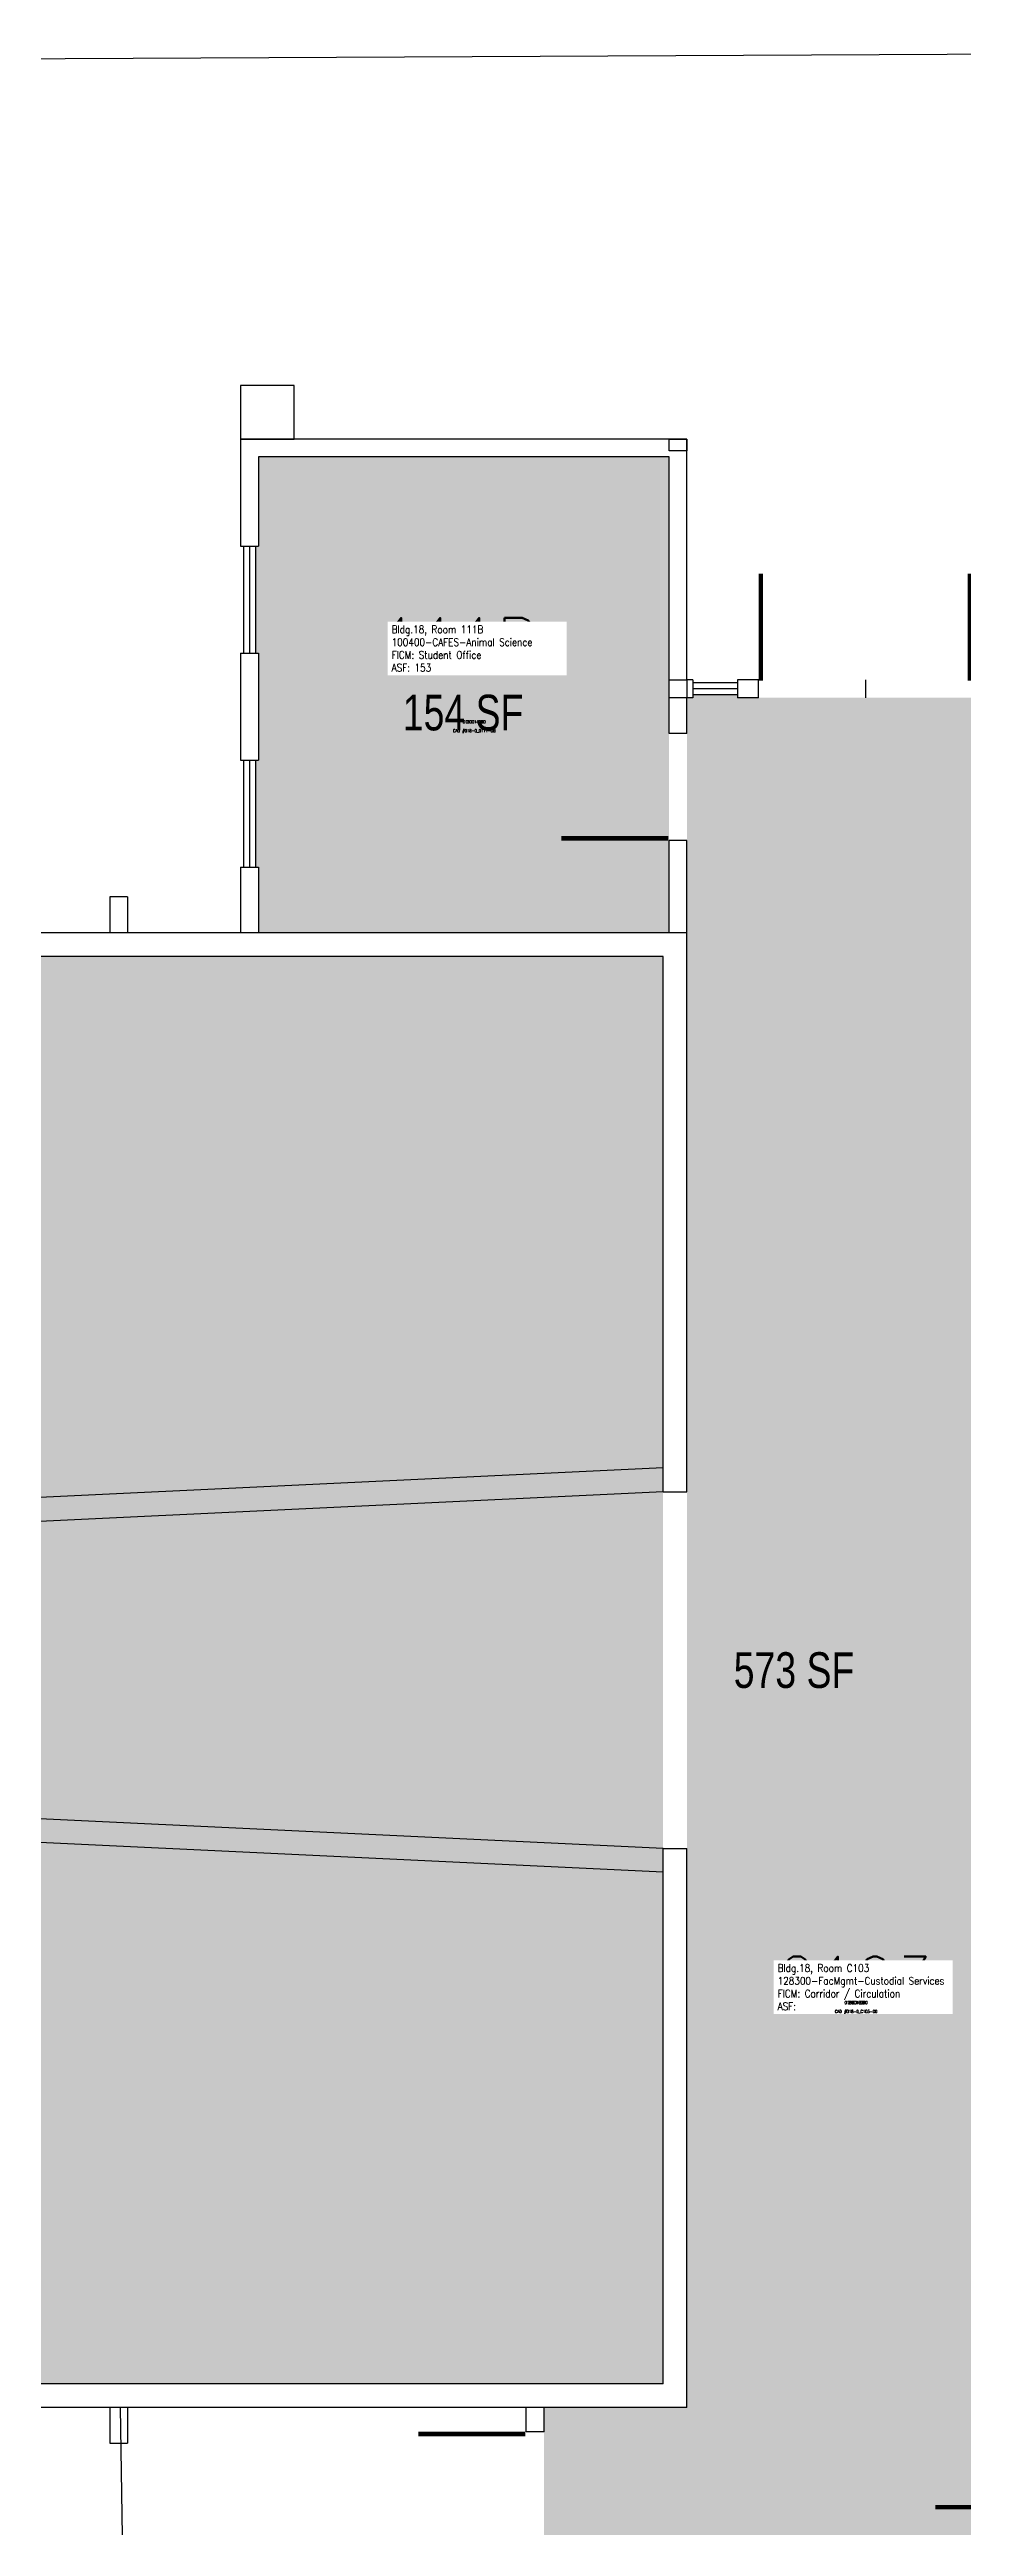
# Model space of a CAD drawing. Header units: inches. Extents: x 0 to 2023, y -332 to 1607.
# Drawn here: x 900 to 1207, y 774 to 1607 of the extents above; entities that cross this region are included whole.
import ezdxf
from ezdxf.enums import TextEntityAlignment as Align

# ---------------------------------------------------------------- set-up
doc = ezdxf.new("R2010")
doc.units = ezdxf.units.IN
doc.header["$LTSCALE"] = 100
doc.header["$MEASUREMENT"] = 0
for name, color, linetype in [('A-COLS', 5, 'CONTINUOUS'), ('A-DOOR', 2, 'CONTINUOUS'), ('A-FLOR', 3, 'CONTINUOUS'), ('A-GLAZ', 1, 'CONTINUOUS'), ('A-GLAZ-SILL', 2, 'CONTINUOUS'), ('A-IDEN-CNUM', 7, 'CONTINUOUS'), ('A-IDEN-RNUM', 7, 'CONTINUOUS'), ('A-IDEN-SNUM', 4, 'CONTINUOUS'), ('A-IDEN-VNUM', 4, 'CONTINUOUS'), ('A-SITE', 3, 'CONTINUOUS'), ('A-WALL', 5, 'CONTINUOUS'), ('AREA-TEXT', 3, 'CONTINUOUS'), ('Rooms-Category-Color', 7, 'CONTINUOUS'), ('Rooms-College-Color', 7, 'CONTINUOUS'), ('Rooms-Department-Color', 7, 'CONTINUOUS'), ('Rooms-Division-Color', 7, 'CONTINUOUS'), ('Rooms-Information', 7, 'CONTINUOUS')]:
    doc.layers.add(name, color=color, linetype=linetype)
doc.styles.add('AREA', font='arial.ttf', dxfattribs={"width": 0.75, "height": 24})
doc.styles.add('ROOMSNUMBER', font='TXT.SHX', dxfattribs={"height": 0.03})
doc.styles.add('ROOMVNUMBER', font='simplex.shx', dxfattribs={"width": 0.85})

msp = doc.modelspace()

# ---------------------------------------------------------------- hatches: boundary and pattern name
at = {"layer": 'Rooms-Category-Color', "true_color": 0xfa9ba3}
msp.add_hatch(color=241, dxfattribs=at).paths.add_polyline_path([(1108, 1310), (970, 1310), (970, 1332), (969, 1332), (969, 1368), (970, 1368), (970, 1404), (969, 1404), (969, 1440), (970, 1440), (970, 1470), (1108, 1470)])
at = {"layer": 'Rooms-Category-Color', "true_color": 0xadadad}
msp.add_hatch(color=253, dxfattribs=at).paths.add_polyline_path([(1114, 1389), (1116, 1389), (1116, 1390), (1131, 1390), (1131, 1389), (1217, 1389), (1217, 1390), (1232, 1390), (1232, 1389), (1234, 1389), (1234, 843), (1235, 843), (1235, 819), (1234, 819), (1234, 734), (1066, 734), (1066, 738), (1065, 738), (1065, 764), (1066, 764), (1066, 814), (1114, 814)])
at = {"layer": 'Rooms-Category-Color', "true_color": 0xe3f498}
msp.add_hatch(color=61, dxfattribs=at).paths.add_polyline_path([(0, 1302), (1106, 1302), (1106, 822), (0, 822)])
at = {"layer": 'Rooms-College-Color', "true_color": 0xe3c5e1}
for points in [[(1108, 1310), (970, 1310), (970, 1332), (969, 1332), (969, 1368), (970, 1368), (970, 1404), (969, 1404), (969, 1440), (970, 1440), (970, 1470), (1108, 1470)], [(0, 1302), (1106, 1302), (1106, 822), (0, 822)]]:
    msp.add_hatch(color=254, dxfattribs=at).paths.add_polyline_path(points)
at = {"layer": 'Rooms-College-Color', "true_color": 0xadadad}
msp.add_hatch(color=253, dxfattribs=at).paths.add_polyline_path([(1114, 1389), (1116, 1389), (1116, 1390), (1131, 1390), (1131, 1389), (1217, 1389), (1217, 1390), (1232, 1390), (1232, 1389), (1234, 1389), (1234, 843), (1235, 843), (1235, 819), (1234, 819), (1234, 734), (1066, 734), (1066, 738), (1065, 738), (1065, 764), (1066, 764), (1066, 814), (1114, 814)])
at = {"layer": 'Rooms-Department-Color', "true_color": 0xe3c5e1}
for points in [[(1108, 1310), (970, 1310), (970, 1332), (969, 1332), (969, 1368), (970, 1368), (970, 1404), (969, 1404), (969, 1440), (970, 1440), (970, 1470), (1108, 1470)], [(0, 1302), (1106, 1302), (1106, 822), (0, 822)]]:
    msp.add_hatch(color=254, dxfattribs=at).paths.add_polyline_path(points)
at = {"layer": 'Rooms-Department-Color', "true_color": 0xacacac}
msp.add_hatch(color=253, dxfattribs=at).paths.add_polyline_path([(1114, 1389), (1116, 1389), (1116, 1390), (1131, 1390), (1131, 1389), (1217, 1389), (1217, 1390), (1232, 1390), (1232, 1389), (1234, 1389), (1234, 843), (1235, 843), (1235, 819), (1234, 819), (1234, 734), (1066, 734), (1066, 738), (1065, 738), (1065, 764), (1066, 764), (1066, 814), (1114, 814)])
at = {"layer": 'Rooms-Division-Color', "true_color": 0xe3c5e1}
for points in [[(1108, 1310), (970, 1310), (970, 1332), (969, 1332), (969, 1368), (970, 1368), (970, 1404), (969, 1404), (969, 1440), (970, 1440), (970, 1470), (1108, 1470)], [(0, 1302), (1106, 1302), (1106, 822), (0, 822)]]:
    msp.add_hatch(color=254, dxfattribs=at).paths.add_polyline_path(points)
at = {"layer": 'Rooms-Division-Color', "true_color": 0xadadad}
msp.add_hatch(color=253, dxfattribs=at).paths.add_polyline_path([(1114, 1389), (1116, 1389), (1116, 1390), (1131, 1390), (1131, 1389), (1217, 1389), (1217, 1390), (1232, 1390), (1232, 1389), (1234, 1389), (1234, 843), (1235, 843), (1235, 819), (1234, 819), (1234, 734), (1066, 734), (1066, 738), (1065, 738), (1065, 764), (1066, 764), (1066, 814), (1114, 814)])

# ---------------------------------------------------------------- linework, layer by layer
at = {"layer": 'A-COLS', "linetype": 'Continuous'}
for p, q in [((1108, 1472), (1108, 1476)), ((1108, 1476), (1114, 1476)), ((1114, 1476), (1114, 1472)), ((1114, 1472), (1108, 1472)), ((1108, 1389), (1108, 1395)), ((1108, 1395), (1114, 1395)), ((1114, 1395), (1114, 1389)), ((1114, 1389), (1108, 1389)), ((926, 1322), (920, 1322)), ((920, 1322), (920, 1310)), ((926, 1322), (926, 1310)), ((920, 814), (920, 802)), ((926, 814), (926, 802)), ((920, 802), (926, 802))]:
    msp.add_line(p, q, dxfattribs=at)
at = {"layer": 'A-COLS'}
for p, q in [((926, 1310), (920, 1310)), ((926, 814), (920, 814))]:
    msp.add_line(p, q, dxfattribs=at)
at = {"layer": 'A-DOOR'}
for points in [[(1138.87, 1394.74, 1.5, 1.5, 0), (1138.87, 1430.74, 0, 0, 0), (1139.62, 1430.74, 0, 0, -0.414214), (1174.12, 1393.24, 0, 0, -0.414214)], [(1209.11, 1394.74, 1.5, 1.5, 0), (1209.11, 1430.74, 0, 0, 0), (1208.36, 1430.74, 0, 0, 0.414214), (1173.86, 1393.24, 0, 0, 0.414214)], [(1107.79, 1341.71, 1.5, 1.5, 0), (1071.79, 1341.71, 0, 0, 0), (1071.79, 1342.46, 0, 0, -0.414214), (1109.29, 1376.96, 0, 0, -0.414214)], [(1233.54, 780.5, 1.5, 1.5, 0), (1197.54, 780.5, 0, 0, 0), (1197.54, 781.25, 0, 0, -0.414214), (1235.04, 815.75, 0, 0, -0.414214)], [(1059.71, 805.1, 1.5, 1.5, 0), (1023.71, 805.1, 0, 0, 0), (1023.71, 804.35, 0, 0, 0.414214), (1061.21, 769.85, 0, 0, 0.414214)]]:
    msp.add_lwpolyline(points, format="xyseb", dxfattribs=at)
at = {"layer": 'A-FLOR', "linetype": 'Continuous'}
for p, q in [((1106, 1130.01), (594, 1105.63)), ((1106, 1122), (602, 1098)), ((1106, 1002), (602, 1026)), ((1106, 993.99), (594, 1018.37))]:
    msp.add_line(p, q, dxfattribs=at)
at = {"layer": 'A-GLAZ', "linetype": 'Continuous'}
for p, q in [((967, 1440), (967, 1404)), ((1131, 1392), (1116, 1392)), ((967, 1368), (967, 1332))]:
    msp.add_line(p, q, dxfattribs=at)
at = {"layer": 'A-GLAZ-SILL', "linetype": 'Continuous'}
for p, q in [((965, 1440), (965, 1404)), ((969, 1440), (969, 1404)), ((1131, 1394), (1116, 1394)), ((1131, 1390), (1116, 1390)), ((965, 1368), (965, 1332)), ((969, 1368), (969, 1332))]:
    msp.add_line(p, q, dxfattribs=at)
at = {"layer": 'A-SITE'}
for p, q in [((1545, 1607), (528, 1602)), ((923.53, 814), (925, 717))]:
    msp.add_line(p, q, dxfattribs=at)
at = {"layer": 'A-SITE', "linetype": 'Continuous'}
for p, q in [((964, 1494), (964, 1476)), ((982, 1494), (964, 1494)), ((982, 1476), (982, 1494)), ((964, 1476), (982, 1476))]:
    msp.add_line(p, q, dxfattribs=at)
at = {"layer": 'A-WALL', "linetype": 'Continuous'}
for p, q in [((964, 1476), (964, 1440)), ((1114, 1476), (964, 1476)), ((1114, 1395), (1114, 1476)), ((1108, 1470), (970, 1470)), ((970, 1470), (970, 1440)), ((1108, 1376.96), (1108, 1470)), ((964, 1440), (970, 1440)), ((964, 1404), (964, 1368)), ((964, 1404), (970, 1404)), ((970, 1404), (970, 1368)), ((1116, 1395), (1114, 1395)), ((1116, 1395), (1116, 1389)), ((1138.12, 1395), (1131, 1395)), ((1131, 1395), (1131, 1389)), ((1114, 1376.96), (1114, 1389)), ((1116, 1389), (1114, 1389)), ((1138.12, 1389), (1131, 1389)), ((964, 1368), (970, 1368)), ((1108, 1310), (1108, 1340.96)), ((1114, 1310), (1114, 1340.96)), ((964, 1332), (964, 1310)), ((964, 1332), (970, 1332)), ((970, 1332), (970, 1310)), ((1114, 1310), (0, 1310)), ((1114, 1122), (1114, 1310)), ((1106, 1302), (0, 1302)), ((1106, 1122), (1106, 1302)), ((1106, 1122), (1114, 1122)), ((1106, 822), (1106, 1002)), ((1106, 1002), (1114, 1002)), ((1114, 814), (1114, 1002)), ((1106, 822), (0, 822)), ((1114, 814), (0, 814)), ((1060, 805.85), (1060, 814)), ((1066, 805.85), (1066, 814))]:
    msp.add_line(p, q, dxfattribs=at)
at = {"layer": 'A-WALL'}
for p, q in [((1138.12, 1389), (1138.12, 1395)), ((1174.12, 1389), (1174.12, 1395)), ((1114, 1376.96), (1108, 1376.96)), ((1114, 1340.96), (1108, 1340.96)), ((1066, 805.85), (1060, 805.85))]:
    msp.add_line(p, q, dxfattribs=at)

# ---------------------------------------------------------------- texts
at = {"layer": 'A-IDEN-CNUM', "style": 'ROOMSNUMBER', "width": 0.85}
for s, p in [('CAD #018-0_0111-0B', (1042.53, 1377.4)), ('CAD #018-0_C103-00', (1170.87, 946.69))]:
    msp.add_text(s, height=1, dxfattribs=at).set_placement(p, align=Align.CENTER)
at = {"layer": 'A-IDEN-RNUM', "style": 'ROOMSNUMBER', "width": 0.85}
for s, p in [('0111-B0', (1042.53, 1380.4)), ('C103-00', (1170.87, 949.69))]:
    msp.add_text(s, height=1, dxfattribs=at).set_placement(p, align=Align.CENTER)
at = {"layer": 'A-IDEN-SNUM', "style": 'ROOMSNUMBER', "width": 0.85}
for s, p in [('01800111B0', (1042.53, 1380.4)), ('0180C10300', (1170.87, 949.69))]:
    msp.add_text(s, height=1, dxfattribs=at).set_placement(p, align=Align.CENTER)
at = {"layer": 'A-IDEN-VNUM', "style": 'ROOMVNUMBER', "width": 0.85}
for s, p in [('111B', (1037.33, 1397.83)), ('C103', (1170.35, 947.64))]:
    msp.add_text(s, height=18, dxfattribs=at).set_placement(p, align=Align.CENTER)
at = {"layer": 'AREA-TEXT', "style": 'AREA', "width": 0.75}
for s, p in [('154 SF', (1038.77, 1384.03)), ('573 SF', (1150, 1062))]:
    msp.add_text(s, height=12, dxfattribs=at).set_placement(p, align=Align.MIDDLE_CENTER)

# ---------------------------------------------------------------- next in the draw order: texts
at = {"layer": 'Rooms-Information', "char_height": 2.5714, "width": 57.6, "attachment_point": 7, "style": 'ROOMVNUMBER', "bg_fill": 3, "box_fill_scale": 1.5, "bg_fill_color": 256, "bg_fill_true_color": 13158600, "bg_fill_transparency": 0}
for s, insert in [('Bldg.18, Room 111B^M^J100400-CAFES-Animal Science^M^JFICM: Student Office^M^JASF: 153', (1014.75, 1397.83)), ('Bldg.18, Room C103^M^J128300-FacMgmt-Custodial Services^M^JFICM: Corridor / Circulation^M^JASF: ', (1144.49, 947.64))]:
    msp.add_mtext(s, dxfattribs=dict(at, insert=insert))

doc.saveas('drawing.dxf')
